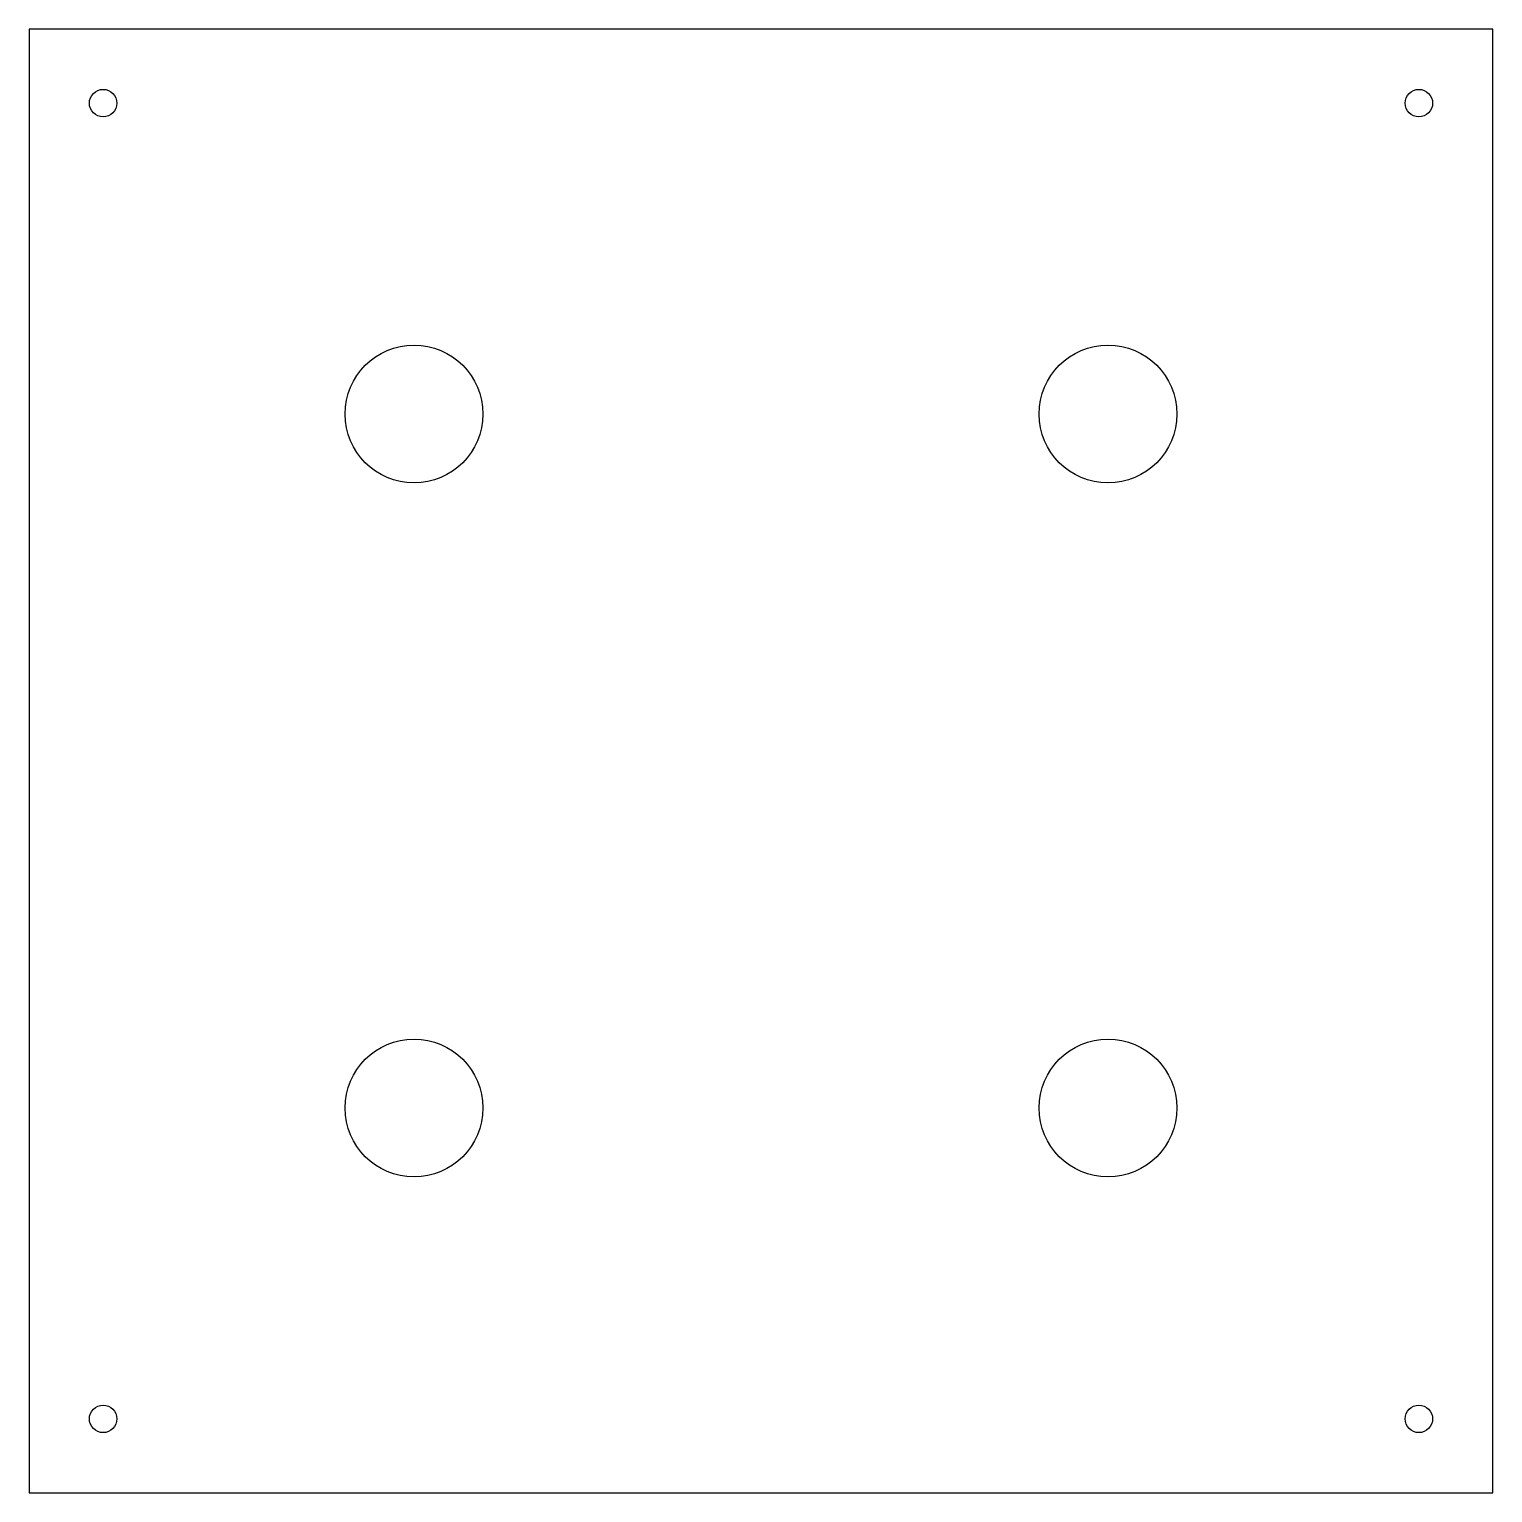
# Model space of a CAD drawing. Header units: millimetres. Extents: x 0 to 170, y 0 to 170.
import ezdxf

# ---------------------------------------------------------------- set-up
doc = ezdxf.new("R2010")
doc.units = ezdxf.units.MM
for name, color, linetype in [('BOLT', 2, 'Continuous'), ('CUT', 1, 'Continuous'), ('HOLES', 4, 'Continuous')]:
    doc.layers.add(name, color=color, linetype=linetype)

msp = doc.modelspace()

# ---------------------------------------------------------------- linework, layer by layer
at = {"layer": 'BOLT', "color": 2}
for centre in [(8.58, 161.42), (161.42, 161.42), (8.58, 8.58), (161.42, 8.58)]:
    msp.add_circle(centre, 1.6, dxfattribs=at)
at = {"layer": 'CUT', "color": 1}
msp.add_lwpolyline([(0, 0), (170, 0), (170, 170), (0, 170)], close=True, dxfattribs=at)
at = {"layer": 'HOLES', "color": 4}
for centre in [(44.695, 125.305), (125.305, 125.305), (44.695, 44.695), (125.305, 44.695)]:
    msp.add_circle(centre, 8, dxfattribs=at)

doc.saveas('drawing.dxf')
